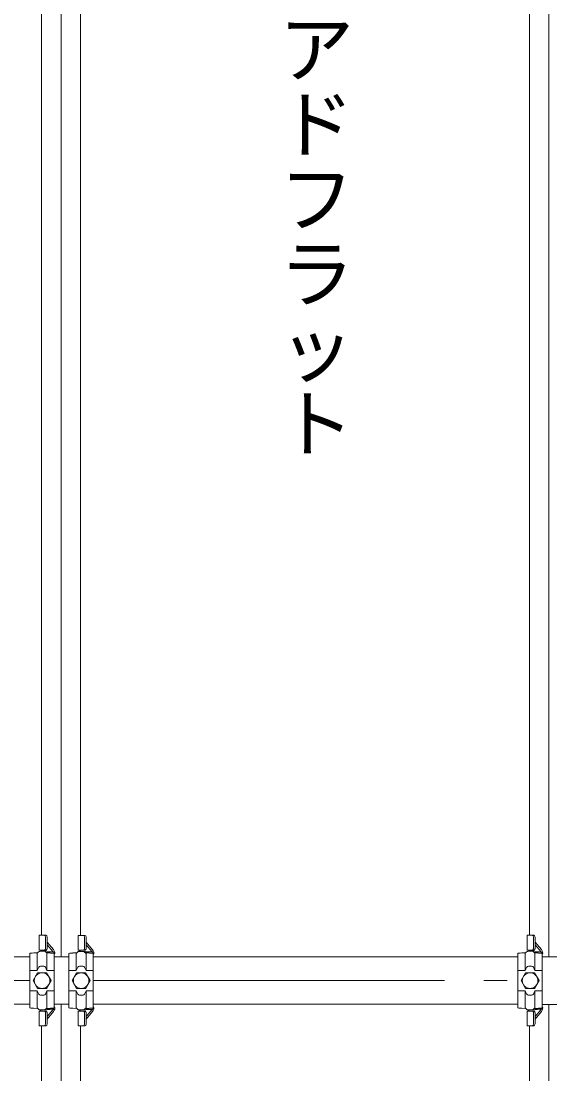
# Model space of a CAD drawing. Units: millimetres, scale not verified. Extents: x -10062 to 10062, y -6938 to 6938.
# Drawn here: x 5662 to 6207, y -1966 to -887 of the extents above; entities that cross this region are included whole.
import ezdxf
from ezdxf.enums import TextEntityAlignment as Align

# ---------------------------------------------------------------- set-up
doc = ezdxf.new("R2010")
doc.units = ezdxf.units.MM
doc.header["$LTSCALE"] = 40
doc.linetypes.add('DASHED1', pattern=[1.8, 1.2, -0.6])
doc.linetypes.add('DOUBLE_CHAIN2', pattern=[12.8, 9, -1, 0.6, -0.6, 0.6, -1])
for name, color, linetype, lineweight in [('0-1_(3m)標準ｱﾄﾞﾌﾗッﾄ', 4, 'Continuous', 5), ('1-3_KANAGU', 2, 'Continuous', 9), ('1-B_仮囲い', 7, 'Continuous', 9)]:
    doc.layers.add(name, color=color, linetype=linetype, lineweight=lineweight)
doc.styles.add('@ＭＳ ゴシック', font='')
doc.styles.get('@ＭＳ ゴシック').set_extended_font_data('@MS Gothic')

msp = doc.modelspace()

# ---------------------------------------------------------------- linework, layer by layer
at = {"layer": '0-1_(3m)標準ｱﾄﾞﾌﾗッﾄ', "color": 7, "lineweight": 9}
for p, q in [((5702.81, -544.76), (5702.81, -1845.88)), ((6202.81, -544.76), (6202.81, -1845.88)), ((5682.81, -566.87), (5682.81, -1824.1)), ((5722.81, -566.92), (5722.81, -1824.15)), ((6182.81, -566.87), (6182.81, -1824.1)), ((5702.81, -1894.76), (5702.81, -3195.86)), ((6202.81, -1894.76), (6202.81, -3195.86)), ((5682.81, -1916.92), (5682.81, -3174.05)), ((5722.81, -1916.97), (5722.81, -3174.1)), ((6182.81, -1916.92), (6182.81, -3174.05))]:
    msp.add_line(p, q, dxfattribs=at)
at = {"layer": '1-3_KANAGU'}
for p, q in [((5680.51, -1824.09), (5687.12, -1824.09)), ((5680.51, -1839.29), (5680.51, -1824.09)), ((5686.91, -1826.09), (5686.91, -1829.02)), ((5688.54, -1826.09), (5688.54, -1830.97)), ((5695.02, -1838.76), (5688.54, -1830.97)), ((5694.29, -1840.64), (5688.54, -1833.73)), ((5720.51, -1824.15), (5727.12, -1824.15)), ((5720.51, -1839.35), (5720.51, -1824.15)), ((5726.91, -1826.15), (5726.91, -1829.07)), ((5728.54, -1826.15), (5728.54, -1831.02)), ((5735.02, -1838.81), (5728.54, -1831.02)), ((5734.29, -1840.69), (5728.54, -1833.78)), ((6180.51, -1824.09), (6187.12, -1824.09)), ((6180.51, -1839.29), (6180.51, -1824.09)), ((6186.91, -1826.09), (6186.91, -1829.02)), ((6188.54, -1826.09), (6188.54, -1830.97)), ((6195.02, -1838.76), (6188.54, -1830.97)), ((6194.29, -1840.64), (6188.54, -1833.73)), ((5670.91, -1898.36), (5670.91, -1842.65)), ((5674.84, -1842.15), (5679.04, -1841.9)), ((5678.41, -1842.92), (5678.41, -1860.04)), ((5679.81, -1841.14), (5678.72, -1842.2)), ((5680.51, -1839.29), (5681.02, -1839.29)), ((5682.79, -1840.13), (5693.69, -1840.83)), ((5687.01, -1841.14), (5688.1, -1842.2)), ((5687.07, -1841.21), (5695.28, -1841.74)), ((5687.96, -1842.07), (5695.91, -1842.58)), ((5688.41, -1842.92), (5688.41, -1860.04)), ((5695.91, -1898.39), (5695.91, -1842.58)), ((5710.91, -1898.41), (5710.91, -1842.71)), ((5714.84, -1842.21), (5719.04, -1841.95)), ((5718.41, -1842.98), (5718.41, -1860.09)), ((5719.81, -1841.2), (5718.72, -1842.26)), ((5720.51, -1839.35), (5721.02, -1839.35)), ((5722.79, -1840.18), (5733.69, -1840.89)), ((5727.01, -1841.2), (5728.1, -1842.26)), ((5727.07, -1841.26), (5735.28, -1841.8)), ((5727.96, -1842.12), (5735.91, -1842.64)), ((5728.41, -1842.98), (5728.41, -1860.09)), ((5735.91, -1898.45), (5735.91, -1842.64)), ((6170.91, -1898.36), (6170.91, -1842.65)), ((6174.84, -1842.15), (6179.04, -1841.9)), ((6178.41, -1842.92), (6178.41, -1860.04)), ((6179.81, -1841.14), (6178.72, -1842.2)), ((6180.51, -1839.29), (6181.02, -1839.29)), ((6182.79, -1840.13), (6193.69, -1840.83)), ((6187.01, -1841.14), (6188.1, -1842.2)), ((6187.07, -1841.21), (6195.28, -1841.74)), ((6187.96, -1842.07), (6195.91, -1842.58)), ((6188.41, -1842.92), (6188.41, -1860.04)), ((6195.91, -1898.39), (6195.91, -1842.58)), ((5681.76, -1855.57), (5685.06, -1855.57)), ((5721.76, -1855.62), (5725.06, -1855.62)), ((6181.76, -1855.57), (6185.06, -1855.57)), ((5670.91, -1860.04), (5678.41, -1860.04)), ((5679.94, -1856.72), (5678.41, -1860.04)), ((5710.91, -1860.09), (5718.41, -1860.09)), ((5719.94, -1856.78), (5718.41, -1860.09)), ((6170.91, -1860.04), (6178.41, -1860.04)), ((6179.94, -1856.72), (6178.41, -1860.04)), ((5670.91, -1880.97), (5678.41, -1880.97)), ((5679.94, -1884.28), (5678.41, -1880.97)), ((5678.41, -1898.08), (5678.41, -1880.97)), ((5681.76, -1885.44), (5685.06, -1885.44)), ((5688.41, -1898.08), (5688.41, -1880.97)), ((5710.91, -1881.03), (5718.41, -1881.03)), ((5719.94, -1884.34), (5718.41, -1881.03)), ((5718.41, -1898.14), (5718.41, -1881.03)), ((5721.76, -1885.5), (5725.06, -1885.5)), ((5728.41, -1898.14), (5728.41, -1881.03)), ((6170.91, -1880.97), (6178.41, -1880.97)), ((6179.94, -1884.28), (6178.41, -1880.97)), ((6178.41, -1898.08), (6178.41, -1880.97)), ((6181.76, -1885.44), (6185.06, -1885.44)), ((6188.41, -1898.08), (6188.41, -1880.97)), ((5674.84, -1898.86), (5679.04, -1899.11)), ((5679.81, -1899.86), (5678.72, -1898.8)), ((5687.01, -1899.86), (5688.1, -1898.8)), ((5687.07, -1899.8), (5695.28, -1899.27)), ((5687.96, -1898.94), (5695.91, -1898.42)), ((5714.84, -1898.91), (5719.04, -1899.17)), ((5719.81, -1899.92), (5718.72, -1898.86)), ((5727.01, -1899.92), (5728.1, -1898.86)), ((5727.07, -1899.86), (5735.28, -1899.32)), ((5727.96, -1899), (5735.91, -1898.48)), ((6174.84, -1898.86), (6179.04, -1899.11)), ((6179.81, -1899.86), (6178.72, -1898.8)), ((6187.01, -1899.86), (6188.1, -1898.8)), ((6187.07, -1899.8), (6195.28, -1899.27)), ((6187.96, -1898.94), (6195.91, -1898.42)), ((5680.51, -1901.71), (5681.02, -1901.71)), ((5680.51, -1901.71), (5680.51, -1916.91)), ((5682.79, -1900.88), (5693.69, -1900.17)), ((5694.29, -1900.37), (5688.54, -1907.28)), ((5695.02, -1902.25), (5688.54, -1910.04)), ((5688.54, -1914.91), (5688.54, -1910.04)), ((5720.51, -1901.77), (5721.02, -1901.77)), ((5720.51, -1901.77), (5720.51, -1916.97)), ((5722.79, -1900.93), (5733.69, -1900.23)), ((5734.29, -1900.43), (5728.54, -1907.33)), ((5735.02, -1902.3), (5728.54, -1910.1)), ((5728.54, -1914.97), (5728.54, -1910.1)), ((6180.51, -1901.71), (6181.02, -1901.71)), ((6180.51, -1901.71), (6180.51, -1916.91)), ((6182.79, -1900.88), (6193.69, -1900.17)), ((6194.29, -1900.37), (6188.54, -1907.28)), ((6195.02, -1902.25), (6188.54, -1910.04)), ((6188.54, -1914.91), (6188.54, -1910.04)), ((5680.51, -1916.91), (5687.12, -1916.91)), ((5686.91, -1914.91), (5686.91, -1911.99)), ((5720.51, -1916.97), (5727.12, -1916.97)), ((5726.91, -1914.97), (5726.91, -1912.05)), ((6180.51, -1916.91), (6187.12, -1916.91)), ((6186.91, -1914.91), (6186.91, -1911.99))]:
    msp.add_line(p, q, dxfattribs=at)
at = {"layer": '1-3_KANAGU', "linetype": 'DASHED1'}
for p, q in [((5686.91, -1829.02), (5686.91, -1837.29)), ((5688.54, -1830.97), (5688.54, -1837.29)), ((5726.91, -1829.07), (5726.91, -1837.35)), ((5728.54, -1831.02), (5728.54, -1837.35)), ((6186.91, -1829.02), (6186.91, -1837.29)), ((6188.54, -1830.97), (6188.54, -1837.29)), ((5681.02, -1839.29), (5687.12, -1839.29)), ((5721.02, -1839.35), (5727.12, -1839.35)), ((6181.02, -1839.29), (6187.12, -1839.29)), ((5681.02, -1901.71), (5687.12, -1901.71)), ((5686.91, -1911.99), (5686.91, -1903.71)), ((5688.54, -1910.04), (5688.54, -1903.71)), ((5721.02, -1901.77), (5727.12, -1901.77)), ((5726.91, -1912.05), (5726.91, -1903.77)), ((5728.54, -1910.1), (5728.54, -1903.77)), ((6181.02, -1901.71), (6187.12, -1901.71)), ((6186.91, -1911.99), (6186.91, -1903.71)), ((6188.54, -1910.04), (6188.54, -1903.71))]:
    msp.add_line(p, q, dxfattribs=at)
at = {"layer": '1-3_KANAGU', "color": 4, "lineweight": 5}
for p, q in [((5674.21, -1870.5), (5678.81, -1862.54)), ((5678.81, -1862.54), (5688.01, -1862.54)), ((5688.01, -1862.54), (5692.61, -1870.5)), ((5714.21, -1870.56), (5718.81, -1862.59)), ((5718.81, -1862.59), (5728.01, -1862.59)), ((5728.01, -1862.59), (5732.61, -1870.56)), ((6174.21, -1870.5), (6178.81, -1862.54)), ((6178.81, -1862.54), (6188.01, -1862.54)), ((6188.01, -1862.54), (6192.61, -1870.5)), ((5678.81, -1878.47), (5674.21, -1870.5)), ((5692.61, -1870.5), (5688.01, -1878.47)), ((5718.81, -1878.53), (5714.21, -1870.56)), ((5732.61, -1870.56), (5728.01, -1878.53)), ((6178.81, -1878.47), (6174.21, -1870.5)), ((6192.61, -1870.5), (6188.01, -1878.47)), ((5688.01, -1878.47), (5678.81, -1878.47)), ((5728.01, -1878.53), (5718.81, -1878.53)), ((6188.01, -1878.47), (6178.81, -1878.47))]:
    msp.add_line(p, q, dxfattribs=at)
at = {"layer": '1-3_KANAGU'}
for points in [[(5686.88, -1856.72), (5688.41, -1860.04), (5695.91, -1860.04)], [(5726.88, -1856.78), (5728.41, -1860.09), (5735.91, -1860.09)], [(6186.88, -1856.72), (6188.41, -1860.04), (6195.91, -1860.04)], [(5686.88, -1884.28), (5688.41, -1880.97), (5695.91, -1880.97)], [(5726.88, -1884.34), (5728.41, -1881.03), (5735.91, -1881.03)], [(6186.88, -1884.28), (6188.41, -1880.97), (6195.91, -1880.97)]]:
    msp.add_lwpolyline(points, dxfattribs=at)
at = {"layer": '1-3_KANAGU', "color": 4, "lineweight": 5}
for centre in [(5683.41, -1870.5), (5723.41, -1870.56), (6183.41, -1870.5)]:
    msp.add_circle(centre, 7.97, dxfattribs=at)
at = {"layer": '1-3_KANAGU'}
for centre, radius, start, end in [((5679.41, -1842.92), 1, 134.006, 180), ((5681.41, -1842.8), 2.3, 93.937, 134.006), ((5681.02, -1840.53), 1.24, 2.469, 90), ((5685.41, -1842.8), 2.3, 45.994, 89.995), ((5687.41, -1842.92), 1, 0, 45.994), ((5719.41, -1842.98), 1, 134.006, 180), ((5721.41, -1842.86), 2.3, 93.937, 134.006), ((5721.02, -1840.59), 1.24, 2.469, 90), ((5725.41, -1842.86), 2.3, 45.994, 89.995), ((5727.41, -1842.98), 1, 0, 45.994), ((6179.41, -1842.92), 1, 134.006, 180), ((6181.41, -1842.8), 2.3, 93.937, 134.006), ((6181.02, -1840.53), 1.24, 2.469, 90), ((6185.41, -1842.8), 2.3, 45.994, 89.995), ((6187.41, -1842.92), 1, 0, 45.994), ((5681.76, -1857.57), 2, 90, 155.142), ((5685.06, -1857.57), 2, 24.858, 90), ((5721.76, -1857.62), 2, 90, 155.142), ((5725.06, -1857.62), 2, 24.858, 90), ((6181.76, -1857.57), 2, 90, 155.142), ((6185.06, -1857.57), 2, 24.858, 90), ((5681.76, -1883.44), 2, 204.858, 270), ((5685.06, -1883.44), 2, 270, 335.142), ((5721.76, -1883.5), 2, 204.858, 270), ((5725.06, -1883.5), 2, 270, 335.142), ((6181.76, -1883.44), 2, 204.858, 270), ((6185.06, -1883.44), 2, 270, 335.142), ((5679.41, -1898.08), 1, 180, 225.994), ((5687.41, -1898.08), 1, 314.006, 0), ((5719.41, -1898.14), 1, 180, 225.994), ((5727.41, -1898.14), 1, 314.006, 0), ((6179.41, -1898.08), 1, 180, 225.994), ((6187.41, -1898.08), 1, 314.006, 0), ((5681.41, -1898.21), 2.3, 225.994, 266.063), ((5681.02, -1900.47), 1.24, 270, 357.531), ((5685.41, -1898.21), 2.3, 270.005, 314.006), ((5721.41, -1898.26), 2.3, 225.994, 266.063), ((5721.02, -1900.53), 1.24, 270, 357.531), ((5725.41, -1898.26), 2.3, 270.005, 314.006), ((6181.41, -1898.21), 2.3, 225.994, 266.063), ((6181.02, -1900.47), 1.24, 270, 357.531), ((6185.41, -1898.21), 2.3, 270.005, 314.006)]:
    msp.add_arc(centre, radius, start, end, dxfattribs=at)
for centre, major_axis, ratio, start_param, end_param in [((5685.5, -1826.09), (0, 2), 0.707001, 4.712389, 6.2831853), ((5687.12, -1826.09), (0, 2), 0.707001, 4.712389, 6.2831853), ((5725.5, -1826.15), (0, 2), 0.707001, 4.712389, 6.2831853), ((5727.12, -1826.15), (0, 2), 0.707001, 4.712389, 6.2831853), ((6185.5, -1826.09), (0, 2), 0.707001, 4.712389, 6.2831853), ((6187.12, -1826.09), (0, 2), 0.707001, 4.712389, 6.2831853), ((5700.91, -1842.65), (-30, 0), 0.033603, 5.765587, 6.2831853), ((5683.41, -1840.57), (-2.93, 0), 0.034045, 3.9608415, 5.5404285), ((5694.16, -1840.83), (1.74, -1.85), 0.087542, 0, 1.5914235), ((5692.08, -1840.43), (3.75, -3.22), 0.663063, 0.0401523, 1.3363299), ((5740.91, -1842.71), (-30, 0), 0.033603, 5.765587, 6.2831853), ((5723.41, -1840.63), (-2.93, 0), 0.034045, 3.9608415, 5.5404285), ((5734.16, -1840.88), (1.74, -1.85), 0.087542, 0, 1.5914235), ((5732.08, -1840.48), (3.75, -3.22), 0.663063, 0.0401523, 1.3363299), ((6200.91, -1842.65), (-30, 0), 0.033603, 5.765587, 6.2831853), ((6183.41, -1840.57), (-2.93, 0), 0.034045, 3.9608415, 5.5404285), ((6194.16, -1840.83), (1.74, -1.85), 0.087542, 0, 1.5914235), ((6192.08, -1840.43), (3.75, -3.22), 0.663063, 0.0401523, 1.3363299), ((5700.91, -1898.36), (-30, 0), 0.033604, 6.2831853, 6.8007772), ((5694.16, -1900.18), (1.74, 1.85), 0.087549, 4.691762, 6.2831853), ((5692.08, -1900.58), (3.75, 3.22), 0.663063, 4.9468554, 6.243033), ((5740.91, -1898.41), (-30, 0), 0.033604, 6.2831853, 6.8007772), ((5734.16, -1900.24), (1.74, 1.85), 0.087549, 4.691762, 6.2831853), ((5732.08, -1900.64), (3.75, 3.22), 0.663063, 4.9468554, 6.243033), ((6200.91, -1898.36), (-30, 0), 0.033604, 6.2831853, 6.8007772), ((6194.16, -1900.18), (1.74, 1.85), 0.087549, 4.691762, 6.2831853), ((6192.08, -1900.58), (3.75, 3.22), 0.663063, 4.9468554, 6.243033), ((5683.41, -1900.44), (-2.93, 0), 0.034055, 0.7427079, 2.3223852), ((5723.41, -1900.49), (-2.93, 0), 0.034055, 0.7427079, 2.3223852), ((6183.41, -1900.44), (-2.93, 0), 0.034055, 0.7427079, 2.3223852), ((5685.5, -1914.91), (0, 2), 0.707001, 3.1415927, 4.712389), ((5687.12, -1914.91), (0, 2), 0.707001, 3.1415927, 4.712389), ((5725.5, -1914.97), (0, 2), 0.707001, 3.1415927, 4.712389), ((5727.12, -1914.97), (0, 2), 0.707001, 3.1415927, 4.712389), ((6185.5, -1914.91), (0, 2), 0.707001, 3.1415927, 4.712389), ((6187.12, -1914.91), (0, 2), 0.707001, 3.1415927, 4.712389)]:
    msp.add_ellipse(centre, major_axis=major_axis, ratio=ratio, start_param=start_param, end_param=end_param, dxfattribs=at)
at = {"layer": '1-3_KANAGU', "linetype": 'DASHED1'}
for centre, start_param, end_param in [((5685.5, -1837.29), 3.1415927, 4.712389), ((5687.12, -1837.29), 3.1415927, 4.712389), ((5725.5, -1837.35), 3.1415927, 4.712389), ((5727.12, -1837.35), 3.1415927, 4.712389), ((6185.5, -1837.29), 3.1415927, 4.712389), ((6187.12, -1837.29), 3.1415927, 4.712389), ((5685.5, -1903.71), 4.712389, 6.2831853), ((5687.12, -1903.71), 4.712389, 6.2831853), ((5725.5, -1903.77), 4.712389, 6.2831853), ((5727.12, -1903.77), 4.712389, 6.2831853), ((6185.5, -1903.71), 4.712389, 6.2831853), ((6187.12, -1903.71), 4.712389, 6.2831853)]:
    msp.add_ellipse(centre, major_axis=(0, 2), ratio=0.707001, start_param=start_param, end_param=end_param, dxfattribs=at)
at = {"layer": '1-B_仮囲い'}
for p, q in [((5383.73, -1845.98), (5670.91, -1845.98)), ((5695.91, -1846), (5710.91, -1846)), ((5735.91, -1846), (6170.91, -1846)), ((6195.91, -1846.02), (6210.91, -1846.02)), ((5383.73, -1894.76), (5670.91, -1894.76)), ((5695.91, -1894.82), (5710.91, -1894.82)), ((5735.91, -1894.76), (6170.91, -1894.76)), ((6195.91, -1894.84), (6210.91, -1894.84))]:
    msp.add_line(p, q, dxfattribs=at)
at = {"layer": '1-B_仮囲い', "linetype": 'DOUBLE_CHAIN2'}
for p, q in [((5383.73, -1870.54), (5670.91, -1870.5)), ((5735.91, -1870.54), (6170.91, -1870.54))]:
    msp.add_line(p, q, dxfattribs=at)

# ---------------------------------------------------------------- texts
at = {"layer": '1-B_仮囲い', "style": '@ＭＳ ゴシック'}
msp.add_text('アドフラット', height=56.3, rotation=270, dxfattribs=at).set_placement((5918.54, -876.32), align=Align.BOTTOM_LEFT)

doc.saveas('drawing.dxf')
